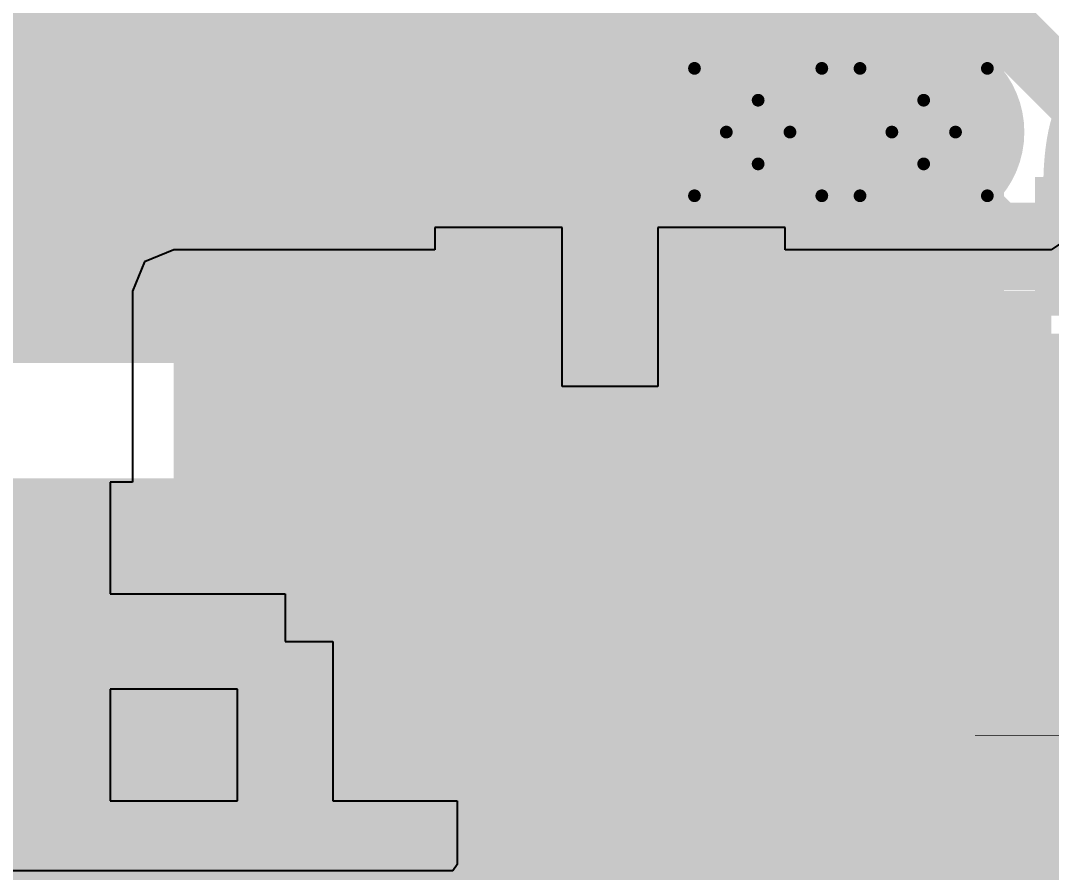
# Model space of a CAD drawing. Header units: inches. Extents: x -0.9 to 13.3, y -2.2 to 2.7.
# Drawn here: x 0.5323 to 0.6942, y -1.6385 to -1.5048 of the extents above; entities that cross this region are included whole.
import ezdxf

# ---------------------------------------------------------------- set-up
doc = ezdxf.new("R2010")
doc.units = ezdxf.units.IN
doc.header["$MEASUREMENT"] = 0
for name, color, linetype in [('Board Outline', 216, 'Continuous'), ('Bottom Layer', 5, 'Continuous'), ('Bottom Overlay', 54, 'Continuous'), ('Bottom Paste', 16, 'Continuous'), ('Bottom Solder', 6, 'Continuous'), ('Dimension', 6, 'Continuous'), ('Drill Drawing', 1, 'Continuous'), ('Top Layer', 1, 'Continuous'), ('Top Overlay', 2, 'Continuous'), ('Top Paste', 8, 'Continuous'), ('Top Solder', 216, 'Continuous'), ('Via Holes', 16, 'Continuous')]:
    doc.layers.add(name, color=color, linetype=linetype)
doc.styles.add('Arial', font='', dxfattribs={"height": 0.2})
doc.styles.get('Arial').set_extended_font_data('Arial')

# ---------------------------------------------------------------- blocks, each defined once
blk = doc.blocks.new('SSOP_5_1_6___B_19')
at = {"layer": 'Bottom Layer'}
for points in [[(-0.06693, 0.04921), (-0.02756, 0.04921), (-0.02756, 0.02559), (-0.06693, 0.02559)], [(0.02756, 0.04921), (0.06693, 0.04921), (0.06693, 0.02559), (0.02756, 0.02559)], [(-0.06693, 0.01181), (-0.02756, 0.01181), (-0.02756, -0.01181), (-0.06693, -0.01181)], [(-0.06693, -0.02559), (-0.02756, -0.02559), (-0.02756, -0.04921), (-0.06693, -0.04921)], [(0.02756, -0.02559), (0.06693, -0.02559), (0.06693, -0.04921), (0.02756, -0.04921)]]:
    blk.add_hatch(color=5, dxfattribs=at).paths.add_polyline_path(points)
at = {"layer": 'Bottom Paste'}
for points in [[(-0.06693, 0.04921), (-0.02756, 0.04921), (-0.02756, 0.02559), (-0.06693, 0.02559)], [(0.02756, 0.04921), (0.06693, 0.04921), (0.06693, 0.02559), (0.02756, 0.02559)], [(-0.06693, 0.01181), (-0.02756, 0.01181), (-0.02756, -0.01181), (-0.06693, -0.01181)], [(-0.06693, -0.02559), (-0.02756, -0.02559), (-0.02756, -0.04921), (-0.06693, -0.04921)], [(0.02756, -0.02559), (0.06693, -0.02559), (0.06693, -0.04921), (0.02756, -0.04921)]]:
    blk.add_hatch(color=16, dxfattribs=at).paths.add_polyline_path(points)
at = {"layer": 'Bottom Solder'}
for points in [[(-0.07093, 0.05321), (-0.02356, 0.05321), (-0.02356, 0.02159), (-0.07093, 0.02159)], [(0.02356, 0.05321), (0.07093, 0.05321), (0.07093, 0.02159), (0.02356, 0.02159)], [(-0.07093, 0.01581), (-0.02356, 0.01581), (-0.02356, -0.01581), (-0.07093, -0.01581)], [(-0.07093, -0.02159), (-0.02356, -0.02159), (-0.02356, -0.05321), (-0.07093, -0.05321)], [(0.02356, -0.02159), (0.07093, -0.02159), (0.07093, -0.05321), (0.02356, -0.05321)]]:
    blk.add_hatch(color=6, dxfattribs=at).paths.add_polyline_path(points)
at = {"layer": 'Bottom Overlay'}
for points in [[(-0.026, 0.059, 0.005, 0.005, 0), (0.023, 0.059, 0.005, 0.005, 0)], [(-0.08, -0.044, 0.00787, 0.00787, 0), (-0.08, -0.034, 0.00787, 0.00787, 0)], [(-0.08, -0.034, 0.00787, 0.00787, 0), (-0.075, -0.039, 0.00787, 0.00787, 0)], [(-0.08, -0.044, 0.00787, 0.00787, 0), (-0.075, -0.039, 0.00787, 0.00787, 0)], [(-0.026, -0.059, 0.005, 0.005, 0), (0.023, -0.059, 0.005, 0.005, 0)]]:
    blk.add_lwpolyline(points, format="xyseb", dxfattribs=at)
for points in [[(-0.02725, 0.059, 0.0025, 0.0025, 1), (-0.02475, 0.059, 0.0025, 0.0025, 1)], [(0.02175, 0.059, 0.0025, 0.0025, 1), (0.02425, 0.059, 0.0025, 0.0025, 1)], [(-0.08197, -0.034, 0.00394, 0.00394, 1), (-0.07803, -0.034, 0.00394, 0.00394, 1)], [(-0.08197, -0.034, 0.00394, 0.00394, 1), (-0.07803, -0.034, 0.00394, 0.00394, 1)], [(-0.07697, -0.039, 0.00394, 0.00394, 1), (-0.07303, -0.039, 0.00394, 0.00394, 1)], [(-0.07697, -0.039, 0.00394, 0.00394, 1), (-0.07303, -0.039, 0.00394, 0.00394, 1)], [(-0.08197, -0.044, 0.00394, 0.00394, 1), (-0.07803, -0.044, 0.00394, 0.00394, 1)], [(-0.08197, -0.044, 0.00394, 0.00394, 1), (-0.07803, -0.044, 0.00394, 0.00394, 1)], [(-0.02725, -0.059, 0.0025, 0.0025, 1), (-0.02475, -0.059, 0.0025, 0.0025, 1)], [(0.02175, -0.059, 0.0025, 0.0025, 1), (0.02425, -0.059, 0.0025, 0.0025, 1)]]:
    blk.add_lwpolyline(points, format="xyseb", close=True, dxfattribs=at)
blk = doc.blocks.new('7_VQFN_HR__2_2__22')
at = {"layer": 'Top Layer'}
for points in [[(0.02264, 0.03445), (0.04035, 0.03445), (0.04035, 0.02461), (0.02264, 0.02461)], [(-0.05413, 0.02854), (-0.00886, 0.02854), (-0.00886, 0.01476), (-0.05413, 0.01476)], [(0.02264, 0.01476), (0.04035, 0.01476), (0.04035, 0.00492), (0.02264, 0.00492)], [(-0.05413, 0.00394), (0.00295, 0.00394), (0.00295, -0.00394), (-0.05413, -0.00394)], [(0.02264, -0.00492), (0.04035, -0.00492), (0.04035, -0.01476), (0.02264, -0.01476)], [(-0.05413, -0.01476), (-0.00886, -0.01476), (-0.00886, -0.02854), (-0.05413, -0.02854)], [(0.02264, -0.02461), (0.04035, -0.02461), (0.04035, -0.03445), (0.02264, -0.03445)]]:
    blk.add_hatch(color=1, dxfattribs=at).paths.add_polyline_path(points)
at = {"layer": 'Top Paste'}
for points in [[(0.02264, 0.03445), (0.04035, 0.03445), (0.04035, 0.02461), (0.02264, 0.02461)], [(-0.05413, 0.02854), (-0.00886, 0.02854), (-0.00886, 0.01476), (-0.05413, 0.01476)], [(0.02264, 0.01476), (0.04035, 0.01476), (0.04035, 0.00492), (0.02264, 0.00492)], [(-0.05413, 0.00394), (0.00295, 0.00394), (0.00295, -0.00394), (-0.05413, -0.00394)], [(0.02264, -0.00492), (0.04035, -0.00492), (0.04035, -0.01476), (0.02264, -0.01476)], [(-0.05413, -0.01476), (-0.00886, -0.01476), (-0.00886, -0.02854), (-0.05413, -0.02854)], [(0.02264, -0.02461), (0.04035, -0.02461), (0.04035, -0.03445), (0.02264, -0.03445)]]:
    blk.add_hatch(color=8, dxfattribs=at).paths.add_polyline_path(points)
at = {"layer": 'Top Solder'}
for points in [[(0.01864, 0.03845), (0.04435, 0.03845), (0.04435, 0.02061), (0.01864, 0.02061)], [(-0.05813, 0.03254), (-0.00486, 0.03254), (-0.00486, 0.01076), (-0.05813, 0.01076)], [(0.01864, 0.01876), (0.04435, 0.01876), (0.04435, 0.00092), (0.01864, 0.00092)], [(-0.05813, 0.00794), (0.00695, 0.00794), (0.00695, -0.00794), (-0.05813, -0.00794)], [(0.01864, -0.00092), (0.04435, -0.00092), (0.04435, -0.01876), (0.01864, -0.01876)], [(-0.05813, -0.01076), (-0.00486, -0.01076), (-0.00486, -0.03254), (-0.05813, -0.03254)], [(0.01864, -0.02061), (0.04435, -0.02061), (0.04435, -0.03845), (0.01864, -0.03845)]]:
    blk.add_hatch(color=216, dxfattribs=at).paths.add_polyline_path(points)
at = {"layer": 'Top Overlay'}
for points in [[(-0.046, 0.042, 0.005, 0.005, 0), (0.03, 0.042, 0.005, 0.005, 0)], [(-0.065, 0.028, 0.005, 0.005, 0), (-0.06, 0.023, 0.005, 0.005, 0)], [(-0.065, 0.018, 0.005, 0.005, 0), (-0.065, 0.028, 0.005, 0.005, 0)], [(-0.065, 0.018, 0.005, 0.005, 0), (-0.06, 0.023, 0.005, 0.005, 0)], [(-0.046, -0.042, 0.005, 0.005, 0), (0.03, -0.042, 0.005, 0.005, 0)]]:
    blk.add_lwpolyline(points, format="xyseb", dxfattribs=at)
for points in [[(-0.04725, 0.042, 0.0025, 0.0025, 1), (-0.04475, 0.042, 0.0025, 0.0025, 1)], [(0.02875, 0.042, 0.0025, 0.0025, 1), (0.03125, 0.042, 0.0025, 0.0025, 1)], [(-0.06625, 0.028, 0.0025, 0.0025, 1), (-0.06375, 0.028, 0.0025, 0.0025, 1)], [(-0.06625, 0.028, 0.0025, 0.0025, 1), (-0.06375, 0.028, 0.0025, 0.0025, 1)], [(-0.06125, 0.023, 0.0025, 0.0025, 1), (-0.05875, 0.023, 0.0025, 0.0025, 1)], [(-0.06125, 0.023, 0.0025, 0.0025, 1), (-0.05875, 0.023, 0.0025, 0.0025, 1)], [(-0.06625, 0.018, 0.0025, 0.0025, 1), (-0.06375, 0.018, 0.0025, 0.0025, 1)], [(-0.06625, 0.018, 0.0025, 0.0025, 1), (-0.06375, 0.018, 0.0025, 0.0025, 1)], [(-0.04725, -0.042, 0.0025, 0.0025, 1), (-0.04475, -0.042, 0.0025, 0.0025, 1)], [(0.02875, -0.042, 0.0025, 0.0025, 1), (0.03125, -0.042, 0.0025, 0.0025, 1)]]:
    blk.add_lwpolyline(points, format="xyseb", close=True, dxfattribs=at)
blk = doc.blocks.new('C___0603_25')
at = {"layer": 'Top Layer'}
for points in [[(-0.015, 0.0175), (-0.015, -0.0175), (-0.045, -0.0175), (-0.045, 0.0175)], [(0.045, 0.0175), (0.045, -0.0175), (0.015, -0.0175), (0.015, 0.0175)]]:
    blk.add_hatch(color=1, dxfattribs=at).paths.add_polyline_path(points)
at = {"layer": 'Top Paste'}
for points in [[(-0.015, 0.0175), (-0.015, -0.0175), (-0.045, -0.0175), (-0.045, 0.0175)], [(0.045, 0.0175), (0.045, -0.0175), (0.015, -0.0175), (0.015, 0.0175)]]:
    blk.add_hatch(color=8, dxfattribs=at).paths.add_polyline_path(points)
at = {"layer": 'Top Solder'}
for points in [[(-0.01264, 0.01986), (-0.01264, -0.01986), (-0.04736, -0.01986), (-0.04736, 0.01986)], [(0.04736, 0.01986), (0.04736, -0.01986), (0.01264, -0.01986), (0.01264, 0.01986)]]:
    blk.add_hatch(color=216, dxfattribs=at).paths.add_polyline_path(points)
at = {"layer": 'Top Overlay'}
for points in [[(-0.049, -0.021, 0.005, 0.005, 0), (-0.049, 0.021, 0.005, 0.005, 0)], [(-0.018, 0.021, 0.005, 0.005, 0), (-0.049, 0.021, 0.005, 0.005, 0)], [(0.049, 0.021, 0.005, 0.005, 0), (0.018, 0.021, 0.005, 0.005, 0)], [(0.049, -0.021, 0.005, 0.005, 0), (0.049, 0.021, 0.005, 0.005, 0)], [(-0.018, -0.021, 0.005, 0.005, 0), (-0.049, -0.021, 0.005, 0.005, 0)], [(0.049, -0.021, 0.005, 0.005, 0), (0.018, -0.021, 0.005, 0.005, 0)]]:
    blk.add_lwpolyline(points, format="xyseb", dxfattribs=at)
for points in [[(-0.05025, 0.021, 0.0025, 0.0025, 1), (-0.04775, 0.021, 0.0025, 0.0025, 1)], [(-0.05025, 0.021, 0.0025, 0.0025, 1), (-0.04775, 0.021, 0.0025, 0.0025, 1)], [(-0.01925, 0.021, 0.0025, 0.0025, 1), (-0.01675, 0.021, 0.0025, 0.0025, 1)], [(0.01675, 0.021, 0.0025, 0.0025, 1), (0.01925, 0.021, 0.0025, 0.0025, 1)], [(0.04775, 0.021, 0.0025, 0.0025, 1), (0.05025, 0.021, 0.0025, 0.0025, 1)], [(0.04775, 0.021, 0.0025, 0.0025, 1), (0.05025, 0.021, 0.0025, 0.0025, 1)], [(-0.05025, -0.021, 0.0025, 0.0025, 1), (-0.04775, -0.021, 0.0025, 0.0025, 1)], [(-0.05025, -0.021, 0.0025, 0.0025, 1), (-0.04775, -0.021, 0.0025, 0.0025, 1)], [(-0.01925, -0.021, 0.0025, 0.0025, 1), (-0.01675, -0.021, 0.0025, 0.0025, 1)], [(0.01675, -0.021, 0.0025, 0.0025, 1), (0.01925, -0.021, 0.0025, 0.0025, 1)], [(0.04775, -0.021, 0.0025, 0.0025, 1), (0.05025, -0.021, 0.0025, 0.0025, 1)], [(0.04775, -0.021, 0.0025, 0.0025, 1), (0.05025, -0.021, 0.0025, 0.0025, 1)]]:
    blk.add_lwpolyline(points, format="xyseb", close=True, dxfattribs=at)
blk = doc.blocks.new('C___0603_26')
at = {"layer": 'Top Layer'}
for points in [[(-0.015, 0.0175), (-0.015, -0.0175), (-0.045, -0.0175), (-0.045, 0.0175)], [(0.045, 0.0175), (0.045, -0.0175), (0.015, -0.0175), (0.015, 0.0175)]]:
    blk.add_hatch(color=1, dxfattribs=at).paths.add_polyline_path(points)
at = {"layer": 'Top Paste'}
for points in [[(-0.015, 0.0175), (-0.015, -0.0175), (-0.045, -0.0175), (-0.045, 0.0175)], [(0.045, 0.0175), (0.045, -0.0175), (0.015, -0.0175), (0.015, 0.0175)]]:
    blk.add_hatch(color=8, dxfattribs=at).paths.add_polyline_path(points)
at = {"layer": 'Top Solder'}
for points in [[(-0.01264, 0.01986), (-0.01264, -0.01986), (-0.04736, -0.01986), (-0.04736, 0.01986)], [(0.04736, 0.01986), (0.04736, -0.01986), (0.01264, -0.01986), (0.01264, 0.01986)]]:
    blk.add_hatch(color=216, dxfattribs=at).paths.add_polyline_path(points)
at = {"layer": 'Top Overlay'}
for points in [[(-0.049, -0.021, 0.005, 0.005, 0), (-0.049, 0.021, 0.005, 0.005, 0)], [(-0.018, 0.021, 0.005, 0.005, 0), (-0.049, 0.021, 0.005, 0.005, 0)], [(0.049, 0.021, 0.005, 0.005, 0), (0.018, 0.021, 0.005, 0.005, 0)], [(0.049, -0.021, 0.005, 0.005, 0), (0.049, 0.021, 0.005, 0.005, 0)], [(-0.018, -0.021, 0.005, 0.005, 0), (-0.049, -0.021, 0.005, 0.005, 0)], [(0.049, -0.021, 0.005, 0.005, 0), (0.018, -0.021, 0.005, 0.005, 0)]]:
    blk.add_lwpolyline(points, format="xyseb", dxfattribs=at)
for points in [[(-0.05025, 0.021, 0.0025, 0.0025, 1), (-0.04775, 0.021, 0.0025, 0.0025, 1)], [(-0.05025, 0.021, 0.0025, 0.0025, 1), (-0.04775, 0.021, 0.0025, 0.0025, 1)], [(-0.01925, 0.021, 0.0025, 0.0025, 1), (-0.01675, 0.021, 0.0025, 0.0025, 1)], [(0.01675, 0.021, 0.0025, 0.0025, 1), (0.01925, 0.021, 0.0025, 0.0025, 1)], [(0.04775, 0.021, 0.0025, 0.0025, 1), (0.05025, 0.021, 0.0025, 0.0025, 1)], [(0.04775, 0.021, 0.0025, 0.0025, 1), (0.05025, 0.021, 0.0025, 0.0025, 1)], [(-0.05025, -0.021, 0.0025, 0.0025, 1), (-0.04775, -0.021, 0.0025, 0.0025, 1)], [(-0.05025, -0.021, 0.0025, 0.0025, 1), (-0.04775, -0.021, 0.0025, 0.0025, 1)], [(-0.01925, -0.021, 0.0025, 0.0025, 1), (-0.01675, -0.021, 0.0025, 0.0025, 1)], [(0.01675, -0.021, 0.0025, 0.0025, 1), (0.01925, -0.021, 0.0025, 0.0025, 1)], [(0.04775, -0.021, 0.0025, 0.0025, 1), (0.05025, -0.021, 0.0025, 0.0025, 1)], [(0.04775, -0.021, 0.0025, 0.0025, 1), (0.05025, -0.021, 0.0025, 0.0025, 1)]]:
    blk.add_lwpolyline(points, format="xyseb", close=True, dxfattribs=at)
blk = doc.blocks.new('CAP_0603_B_70')
at = {"layer": 'Bottom Layer'}
for points in [[(-0.045, -0.0175), (-0.045, 0.0175), (-0.015, 0.0175), (-0.015, -0.0175)], [(0.015, -0.0175), (0.015, 0.0175), (0.045, 0.0175), (0.045, -0.0175)]]:
    blk.add_hatch(color=5, dxfattribs=at).paths.add_polyline_path(points)
at = {"layer": 'Bottom Paste'}
for points in [[(-0.045, -0.0175), (-0.045, 0.0175), (-0.015, 0.0175), (-0.015, -0.0175)], [(0.015, -0.0175), (0.015, 0.0175), (0.045, 0.0175), (0.045, -0.0175)]]:
    blk.add_hatch(color=16, dxfattribs=at).paths.add_polyline_path(points)
at = {"layer": 'Bottom Solder'}
for points in [[(-0.04736, -0.01986), (-0.04736, 0.01986), (-0.01264, 0.01986), (-0.01264, -0.01986)], [(0.01264, -0.01986), (0.01264, 0.01986), (0.04736, 0.01986), (0.04736, -0.01986)]]:
    blk.add_hatch(color=6, dxfattribs=at).paths.add_polyline_path(points)
at = {"layer": 'Bottom Overlay'}
for points in [[(-0.018, 0.021, 0.005, 0.005, 0), (-0.049, 0.021, 0.005, 0.005, 0)], [(-0.049, -0.021, 0.005, 0.005, 0), (-0.049, 0.021, 0.005, 0.005, 0)], [(0.049, 0.021, 0.005, 0.005, 0), (0.018, 0.021, 0.005, 0.005, 0)], [(0.049, -0.021, 0.005, 0.005, 0), (0.049, 0.021, 0.005, 0.005, 0)], [(-0.018, -0.021, 0.005, 0.005, 0), (-0.049, -0.021, 0.005, 0.005, 0)], [(0.049, -0.021, 0.005, 0.005, 0), (0.018, -0.021, 0.005, 0.005, 0)]]:
    blk.add_lwpolyline(points, format="xyseb", dxfattribs=at)
for points in [[(-0.05025, 0.021, 0.0025, 0.0025, 1), (-0.04775, 0.021, 0.0025, 0.0025, 1)], [(-0.05025, 0.021, 0.0025, 0.0025, 1), (-0.04775, 0.021, 0.0025, 0.0025, 1)], [(-0.01925, 0.021, 0.0025, 0.0025, 1), (-0.01675, 0.021, 0.0025, 0.0025, 1)], [(0.01675, 0.021, 0.0025, 0.0025, 1), (0.01925, 0.021, 0.0025, 0.0025, 1)], [(0.04775, 0.021, 0.0025, 0.0025, 1), (0.05025, 0.021, 0.0025, 0.0025, 1)], [(0.04775, 0.021, 0.0025, 0.0025, 1), (0.05025, 0.021, 0.0025, 0.0025, 1)], [(-0.05025, -0.021, 0.0025, 0.0025, 1), (-0.04775, -0.021, 0.0025, 0.0025, 1)], [(-0.05025, -0.021, 0.0025, 0.0025, 1), (-0.04775, -0.021, 0.0025, 0.0025, 1)], [(-0.01925, -0.021, 0.0025, 0.0025, 1), (-0.01675, -0.021, 0.0025, 0.0025, 1)], [(0.01675, -0.021, 0.0025, 0.0025, 1), (0.01925, -0.021, 0.0025, 0.0025, 1)], [(0.04775, -0.021, 0.0025, 0.0025, 1), (0.05025, -0.021, 0.0025, 0.0025, 1)], [(0.04775, -0.021, 0.0025, 0.0025, 1), (0.05025, -0.021, 0.0025, 0.0025, 1)]]:
    blk.add_lwpolyline(points, format="xyseb", close=True, dxfattribs=at)
blk = doc.blocks.new('R___0402_78')
at = {"layer": 'Top Layer'}
for points in [[(-0.0275, -0.0125), (-0.0275, 0.0125), (-0.0095, 0.0125), (-0.0095, -0.0125)], [(0.0095, -0.0125), (0.0095, 0.0125), (0.0275, 0.0125), (0.0275, -0.0125)]]:
    blk.add_hatch(color=1, dxfattribs=at).paths.add_polyline_path(points)
at = {"layer": 'Top Paste'}
for points in [[(-0.0275, -0.0125), (-0.0275, 0.0125), (-0.0095, 0.0125), (-0.0095, -0.0125)], [(0.0095, -0.0125), (0.0095, 0.0125), (0.0275, 0.0125), (0.0275, -0.0125)]]:
    blk.add_hatch(color=8, dxfattribs=at).paths.add_polyline_path(points)
at = {"layer": 'Top Solder'}
for points in [[(-0.02967, -0.01467), (-0.02967, 0.01467), (-0.00733, 0.01467), (-0.00733, -0.01467)], [(0.00733, -0.01467), (0.00733, 0.01467), (0.02967, 0.01467), (0.02967, -0.01467)]]:
    blk.add_hatch(color=216, dxfattribs=at).paths.add_polyline_path(points)
at = {"layer": 'Top Overlay'}
for points in [[(0.031, 0.016, 0.005, 0.005, 0), (-0.031, 0.016, 0.005, 0.005, 0)], [(-0.031, 0.016, 0.005, 0.005, 0), (-0.031, -0.016, 0.005, 0.005, 0)], [(0.031, 0.016, 0.005, 0.005, 0), (0.031, -0.016, 0.005, 0.005, 0)], [(0.031, -0.016, 0.005, 0.005, 0), (-0.031, -0.016, 0.005, 0.005, 0)], [(0.032, -0.017, 0.000127, 0.000127, 0), (-0.032, -0.017, 0.000127, 0.000127, 0)]]:
    blk.add_lwpolyline(points, format="xyseb", dxfattribs=at)
for points in [[(-0.03225, 0.016, 0.0025, 0.0025, 1), (-0.02975, 0.016, 0.0025, 0.0025, 1)], [(-0.03225, 0.016, 0.0025, 0.0025, 1), (-0.02975, 0.016, 0.0025, 0.0025, 1)], [(0.02975, 0.016, 0.0025, 0.0025, 1), (0.03225, 0.016, 0.0025, 0.0025, 1)], [(0.02975, 0.016, 0.0025, 0.0025, 1), (0.03225, 0.016, 0.0025, 0.0025, 1)], [(-0.03225, -0.016, 0.0025, 0.0025, 1), (-0.02975, -0.016, 0.0025, 0.0025, 1)], [(-0.03225, -0.016, 0.0025, 0.0025, 1), (-0.02975, -0.016, 0.0025, 0.0025, 1)], [(0.02975, -0.016, 0.0025, 0.0025, 1), (0.03225, -0.016, 0.0025, 0.0025, 1)], [(0.02975, -0.016, 0.0025, 0.0025, 1), (0.03225, -0.016, 0.0025, 0.0025, 1)], [(-0.03203, -0.017, 0.0000635, 0.0000635, 1), (-0.03197, -0.017, 0.0000635, 0.0000635, 1)], [(0.03197, -0.017, 0.0000635, 0.0000635, 1), (0.03203, -0.017, 0.0000635, 0.0000635, 1)]]:
    blk.add_lwpolyline(points, format="xyseb", close=True, dxfattribs=at)
blk = doc.blocks.new('C___0603_B_80')
at = {"layer": 'Bottom Layer'}
for points in [[(-0.045, -0.0175), (-0.045, 0.0175), (-0.015, 0.0175), (-0.015, -0.0175)], [(0.015, -0.0175), (0.015, 0.0175), (0.045, 0.0175), (0.045, -0.0175)]]:
    blk.add_hatch(color=5, dxfattribs=at).paths.add_polyline_path(points)
at = {"layer": 'Bottom Paste'}
for points in [[(-0.045, -0.0175), (-0.045, 0.0175), (-0.015, 0.0175), (-0.015, -0.0175)], [(0.015, -0.0175), (0.015, 0.0175), (0.045, 0.0175), (0.045, -0.0175)]]:
    blk.add_hatch(color=16, dxfattribs=at).paths.add_polyline_path(points)
at = {"layer": 'Bottom Solder'}
for points in [[(-0.04736, -0.01986), (-0.04736, 0.01986), (-0.01264, 0.01986), (-0.01264, -0.01986)], [(0.01264, -0.01986), (0.01264, 0.01986), (0.04736, 0.01986), (0.04736, -0.01986)]]:
    blk.add_hatch(color=6, dxfattribs=at).paths.add_polyline_path(points)
at = {"layer": 'Bottom Overlay'}
for points in [[(-0.018, 0.021, 0.005, 0.005, 0), (-0.049, 0.021, 0.005, 0.005, 0)], [(-0.049, -0.021, 0.005, 0.005, 0), (-0.049, 0.021, 0.005, 0.005, 0)], [(0.049, 0.021, 0.005, 0.005, 0), (0.018, 0.021, 0.005, 0.005, 0)], [(0.049, -0.021, 0.005, 0.005, 0), (0.049, 0.021, 0.005, 0.005, 0)], [(-0.018, -0.021, 0.005, 0.005, 0), (-0.049, -0.021, 0.005, 0.005, 0)], [(0.049, -0.021, 0.005, 0.005, 0), (0.018, -0.021, 0.005, 0.005, 0)]]:
    blk.add_lwpolyline(points, format="xyseb", dxfattribs=at)
for points in [[(-0.05025, 0.021, 0.0025, 0.0025, 1), (-0.04775, 0.021, 0.0025, 0.0025, 1)], [(-0.05025, 0.021, 0.0025, 0.0025, 1), (-0.04775, 0.021, 0.0025, 0.0025, 1)], [(-0.01925, 0.021, 0.0025, 0.0025, 1), (-0.01675, 0.021, 0.0025, 0.0025, 1)], [(0.01675, 0.021, 0.0025, 0.0025, 1), (0.01925, 0.021, 0.0025, 0.0025, 1)], [(0.04775, 0.021, 0.0025, 0.0025, 1), (0.05025, 0.021, 0.0025, 0.0025, 1)], [(0.04775, 0.021, 0.0025, 0.0025, 1), (0.05025, 0.021, 0.0025, 0.0025, 1)], [(-0.05025, -0.021, 0.0025, 0.0025, 1), (-0.04775, -0.021, 0.0025, 0.0025, 1)], [(-0.05025, -0.021, 0.0025, 0.0025, 1), (-0.04775, -0.021, 0.0025, 0.0025, 1)], [(-0.01925, -0.021, 0.0025, 0.0025, 1), (-0.01675, -0.021, 0.0025, 0.0025, 1)], [(0.01675, -0.021, 0.0025, 0.0025, 1), (0.01925, -0.021, 0.0025, 0.0025, 1)], [(0.04775, -0.021, 0.0025, 0.0025, 1), (0.05025, -0.021, 0.0025, 0.0025, 1)], [(0.04775, -0.021, 0.0025, 0.0025, 1), (0.05025, -0.021, 0.0025, 0.0025, 1)]]:
    blk.add_lwpolyline(points, format="xyseb", close=True, dxfattribs=at)
blk = doc.blocks.new('C___0402_114')
at = {"layer": 'Top Layer'}
for points in [[(-0.0275, -0.0125), (-0.0275, 0.0125), (-0.0095, 0.0125), (-0.0095, -0.0125)], [(0.0095, -0.0125), (0.0095, 0.0125), (0.0275, 0.0125), (0.0275, -0.0125)]]:
    blk.add_hatch(color=1, dxfattribs=at).paths.add_polyline_path(points)
at = {"layer": 'Top Paste'}
for points in [[(-0.0275, -0.0125), (-0.0275, 0.0125), (-0.0095, 0.0125), (-0.0095, -0.0125)], [(0.0095, -0.0125), (0.0095, 0.0125), (0.0275, 0.0125), (0.0275, -0.0125)]]:
    blk.add_hatch(color=8, dxfattribs=at).paths.add_polyline_path(points)
at = {"layer": 'Top Solder'}
for points in [[(-0.02986, -0.01486), (-0.02986, 0.01486), (-0.00714, 0.01486), (-0.00714, -0.01486)], [(0.00714, -0.01486), (0.00714, 0.01486), (0.02986, 0.01486), (0.02986, -0.01486)]]:
    blk.add_hatch(color=216, dxfattribs=at).paths.add_polyline_path(points)
at = {"layer": 'Top Overlay'}
for points in [[(-0.031, -0.016, 0.005, 0.005, 0), (-0.031, 0.016, 0.005, 0.005, 0)], [(-0.011, 0.016, 0.005, 0.005, 0), (-0.031, 0.016, 0.005, 0.005, 0)], [(0.031, 0.016, 0.005, 0.005, 0), (0.011, 0.016, 0.005, 0.005, 0)], [(0.031, -0.016, 0.005, 0.005, 0), (0.031, 0.016, 0.005, 0.005, 0)], [(-0.011, -0.016, 0.005, 0.005, 0), (-0.031, -0.016, 0.005, 0.005, 0)], [(0.031, -0.016, 0.005, 0.005, 0), (0.011, -0.016, 0.005, 0.005, 0)]]:
    blk.add_lwpolyline(points, format="xyseb", dxfattribs=at)
for points in [[(-0.03225, 0.016, 0.0025, 0.0025, 1), (-0.02975, 0.016, 0.0025, 0.0025, 1)], [(-0.03225, 0.016, 0.0025, 0.0025, 1), (-0.02975, 0.016, 0.0025, 0.0025, 1)], [(-0.01225, 0.016, 0.0025, 0.0025, 1), (-0.00975, 0.016, 0.0025, 0.0025, 1)], [(0.00975, 0.016, 0.0025, 0.0025, 1), (0.01225, 0.016, 0.0025, 0.0025, 1)], [(0.02975, 0.016, 0.0025, 0.0025, 1), (0.03225, 0.016, 0.0025, 0.0025, 1)], [(0.02975, 0.016, 0.0025, 0.0025, 1), (0.03225, 0.016, 0.0025, 0.0025, 1)], [(-0.03225, -0.016, 0.0025, 0.0025, 1), (-0.02975, -0.016, 0.0025, 0.0025, 1)], [(-0.03225, -0.016, 0.0025, 0.0025, 1), (-0.02975, -0.016, 0.0025, 0.0025, 1)], [(-0.01225, -0.016, 0.0025, 0.0025, 1), (-0.00975, -0.016, 0.0025, 0.0025, 1)], [(0.00975, -0.016, 0.0025, 0.0025, 1), (0.01225, -0.016, 0.0025, 0.0025, 1)], [(0.02975, -0.016, 0.0025, 0.0025, 1), (0.03225, -0.016, 0.0025, 0.0025, 1)], [(0.02975, -0.016, 0.0025, 0.0025, 1), (0.03225, -0.016, 0.0025, 0.0025, 1)]]:
    blk.add_lwpolyline(points, format="xyseb", close=True, dxfattribs=at)

msp = doc.modelspace()

# ---------------------------------------------------------------- hatches: boundary and pattern name
at = {"layer": 'Bottom Layer'}
h = msp.add_hatch(color=5, dxfattribs=at)
edge = h.paths.add_edge_path()
edge.add_arc((0.64816, -1.52229), 0.01181, 0, 360)
h = msp.add_hatch(color=5, dxfattribs=at)
edge = h.paths.add_edge_path()
edge.add_arc((0.67416, -1.52229), 0.01181, 0, 360)
for points in [[(0.55638, -1.59568), (0.6942, -1.59568), (0.6942, -1.54726), (0.55638, -1.54726)], [(0.60738, -1.63726), (0.739, -1.63726), (0.739, -1.60726), (0.60738, -1.60726)]]:
    msp.add_hatch(color=5, dxfattribs=at).paths.add_polyline_path(points)
at = {"layer": 'Bottom Solder'}
h = msp.add_hatch(color=6, dxfattribs=at)
edge = h.paths.add_edge_path()
edge.add_arc((0.64816, -1.52229), 0.01581, 0, 360)
h = msp.add_hatch(color=6, dxfattribs=at)
edge = h.paths.add_edge_path()
edge.add_arc((0.67416, -1.52229), 0.01581, 0, 360)
at = {"layer": 'Top Layer'}
for points in [[(0.42328, -1.55855), (0.68678, -1.55855), (0.68678, -1.44115), (0.42328, -1.44115)], [(0.52378, -1.54713), (0.74092, -1.54713), (0.74092, -1.53335), (0.52378, -1.53335)], [(0.50178, -1.59605), (0.74092, -1.59605), (0.74092, -1.57665), (0.50178, -1.57665)], [(0.50178, -1.64679), (0.70478, -1.64679), (0.70478, -1.57665), (0.50178, -1.57665)]]:
    msp.add_hatch(color=1, dxfattribs=at).paths.add_polyline_path(points)
h = msp.add_hatch(color=1, dxfattribs=at)
edge = h.paths.add_edge_path()
edge.add_arc((0.64816, -1.52229), 0.01181, 0, 360)
h = msp.add_hatch(color=1, dxfattribs=at)
edge = h.paths.add_edge_path()
edge.add_arc((0.67416, -1.52229), 0.01181, 0, 360)
at = {"layer": 'Top Solder'}
h = msp.add_hatch(color=216, dxfattribs=at)
edge = h.paths.add_edge_path()
edge.add_arc((0.64816, -1.52229), 0.01581, 0, 360)
h = msp.add_hatch(color=216, dxfattribs=at)
edge = h.paths.add_edge_path()
edge.add_arc((0.67416, -1.52229), 0.01581, 0, 360)
at = {"layer": 'Via Holes'}
h = msp.add_hatch(color=7, dxfattribs=at)
edge = h.paths.add_edge_path()
edge.add_arc((0.64816, -1.52229), 0.00591, 0, 360)
h = msp.add_hatch(color=7, dxfattribs=at)
edge = h.paths.add_edge_path()
edge.add_arc((0.67416, -1.52229), 0.00591, 0, 360)

# ---------------------------------------------------------------- linework, layer by layer
at = {"layer": 'Board Outline'}
msp.add_lwpolyline([(1.99867, 0.21567, 0.01, 0.01, -1.122171), (-0.01159, -1.51329, 0.01, 0.01, 0)], format="xyseb", dxfattribs=at)
at = {"layer": 'Bottom Layer'}
for p, q in [((0.61738, -1.53726), (0.59738, -1.53726)), ((0.59738, -1.53726), (0.59738, -1.54077)), ((0.61738, -1.56226), (0.61738, -1.53726)), ((0.65238, -1.53726), (0.63238, -1.53726)), ((0.63238, -1.53726), (0.63238, -1.56226)), ((0.65238, -1.54077), (0.65238, -1.53726)), ((0.69723, -1.53875), (0.6942, -1.54077)), ((0.55638, -1.54077), (0.55178, -1.54267)), ((0.59738, -1.54077), (0.55638, -1.54077)), ((0.6942, -1.54077), (0.65238, -1.54077)), ((0.55178, -1.54267), (0.54988, -1.54726)), ((0.54988, -1.54726), (0.54988, -1.57726)), ((0.63238, -1.56226), (0.61738, -1.56226)), ((0.54988, -1.57726), (0.54638, -1.57726)), ((0.54638, -1.57726), (0.54638, -1.59476)), ((0.54638, -1.59476), (0.57388, -1.59476)), ((0.57388, -1.59476), (0.57388, -1.60226)), ((0.57388, -1.60226), (0.58138, -1.60226)), ((0.58138, -1.60226), (0.58138, -1.62726)), ((0.56638, -1.60976), (0.54638, -1.60976)), ((0.54638, -1.60976), (0.54638, -1.62726)), ((0.56638, -1.62726), (0.56638, -1.60976)), ((0.54638, -1.62726), (0.56638, -1.62726)), ((0.58138, -1.62726), (0.60088, -1.62726)), ((0.60088, -1.62726), (0.60088, -1.63726)), ((0.60021, -1.63827), (0.50616, -1.63827)), ((0.60088, -1.63726), (0.60021, -1.63827))]:
    msp.add_line(p, q, dxfattribs=at)
at = {"layer": 'Dimension'}
msp.add_lwpolyline([(0.04081, 0.0156, 0.01, 0.01, -3.064051), (0.02964, -1.5299, 0.01, 0.01, 0)], format="xyseb", dxfattribs=at)
at = {"layer": 'Drill Drawing'}
for points in [[(0.63816, -1.51229, 0.002, 0.002, 0), (0.64816, -1.51729, 0.002, 0.002, 0)], [(0.63816, -1.51229, 0.002, 0.002, 0), (0.64316, -1.52229, 0.002, 0.002, 0)], [(0.64816, -1.51729, 0.002, 0.002, 0), (0.65816, -1.51229, 0.002, 0.002, 0)], [(0.65316, -1.52229, 0.002, 0.002, 0), (0.65816, -1.51229, 0.002, 0.002, 0)], [(0.66416, -1.51229, 0.002, 0.002, 0), (0.67416, -1.51729, 0.002, 0.002, 0)], [(0.66416, -1.51229, 0.002, 0.002, 0), (0.66916, -1.52229, 0.002, 0.002, 0)], [(0.67416, -1.51729, 0.002, 0.002, 0), (0.68416, -1.51229, 0.002, 0.002, 0)], [(0.67916, -1.52229, 0.002, 0.002, 0), (0.68416, -1.51229, 0.002, 0.002, 0)], [(0.63816, -1.53229, 0.002, 0.002, 0), (0.64316, -1.52229, 0.002, 0.002, 0)], [(0.65316, -1.52229, 0.002, 0.002, 0), (0.65816, -1.53229, 0.002, 0.002, 0)], [(0.66416, -1.53229, 0.002, 0.002, 0), (0.66916, -1.52229, 0.002, 0.002, 0)], [(0.67916, -1.52229, 0.002, 0.002, 0), (0.68416, -1.53229, 0.002, 0.002, 0)], [(0.63816, -1.53229, 0.002, 0.002, 0), (0.64816, -1.52729, 0.002, 0.002, 0)], [(0.64816, -1.52729, 0.002, 0.002, 0), (0.65816, -1.53229, 0.002, 0.002, 0)], [(0.66416, -1.53229, 0.002, 0.002, 0), (0.67416, -1.52729, 0.002, 0.002, 0)], [(0.67416, -1.52729, 0.002, 0.002, 0), (0.68416, -1.53229, 0.002, 0.002, 0)]]:
    msp.add_lwpolyline(points, format="xyseb", dxfattribs=at)
for points in [[(0.63766, -1.51229, 0.001, 0.001, 1), (0.63866, -1.51229, 0.001, 0.001, 1)], [(0.63766, -1.51229, 0.001, 0.001, 1), (0.63866, -1.51229, 0.001, 0.001, 1)], [(0.65766, -1.51229, 0.001, 0.001, 1), (0.65866, -1.51229, 0.001, 0.001, 1)], [(0.65766, -1.51229, 0.001, 0.001, 1), (0.65866, -1.51229, 0.001, 0.001, 1)], [(0.66366, -1.51229, 0.001, 0.001, 1), (0.66466, -1.51229, 0.001, 0.001, 1)], [(0.66366, -1.51229, 0.001, 0.001, 1), (0.66466, -1.51229, 0.001, 0.001, 1)], [(0.68366, -1.51229, 0.001, 0.001, 1), (0.68466, -1.51229, 0.001, 0.001, 1)], [(0.68366, -1.51229, 0.001, 0.001, 1), (0.68466, -1.51229, 0.001, 0.001, 1)], [(0.64766, -1.51729, 0.001, 0.001, 1), (0.64866, -1.51729, 0.001, 0.001, 1)], [(0.64766, -1.51729, 0.001, 0.001, 1), (0.64866, -1.51729, 0.001, 0.001, 1)], [(0.67366, -1.51729, 0.001, 0.001, 1), (0.67466, -1.51729, 0.001, 0.001, 1)], [(0.67366, -1.51729, 0.001, 0.001, 1), (0.67466, -1.51729, 0.001, 0.001, 1)], [(0.64266, -1.52229, 0.001, 0.001, 1), (0.64366, -1.52229, 0.001, 0.001, 1)], [(0.64266, -1.52229, 0.001, 0.001, 1), (0.64366, -1.52229, 0.001, 0.001, 1)], [(0.65266, -1.52229, 0.001, 0.001, 1), (0.65366, -1.52229, 0.001, 0.001, 1)], [(0.65266, -1.52229, 0.001, 0.001, 1), (0.65366, -1.52229, 0.001, 0.001, 1)], [(0.66866, -1.52229, 0.001, 0.001, 1), (0.66966, -1.52229, 0.001, 0.001, 1)], [(0.66866, -1.52229, 0.001, 0.001, 1), (0.66966, -1.52229, 0.001, 0.001, 1)], [(0.67866, -1.52229, 0.001, 0.001, 1), (0.67966, -1.52229, 0.001, 0.001, 1)], [(0.67866, -1.52229, 0.001, 0.001, 1), (0.67966, -1.52229, 0.001, 0.001, 1)], [(0.64766, -1.52729, 0.001, 0.001, 1), (0.64866, -1.52729, 0.001, 0.001, 1)], [(0.64766, -1.52729, 0.001, 0.001, 1), (0.64866, -1.52729, 0.001, 0.001, 1)], [(0.67366, -1.52729, 0.001, 0.001, 1), (0.67466, -1.52729, 0.001, 0.001, 1)], [(0.67366, -1.52729, 0.001, 0.001, 1), (0.67466, -1.52729, 0.001, 0.001, 1)], [(0.63766, -1.53229, 0.001, 0.001, 1), (0.63866, -1.53229, 0.001, 0.001, 1)], [(0.63766, -1.53229, 0.001, 0.001, 1), (0.63866, -1.53229, 0.001, 0.001, 1)], [(0.65766, -1.53229, 0.001, 0.001, 1), (0.65866, -1.53229, 0.001, 0.001, 1)], [(0.65766, -1.53229, 0.001, 0.001, 1), (0.65866, -1.53229, 0.001, 0.001, 1)], [(0.66366, -1.53229, 0.001, 0.001, 1), (0.66466, -1.53229, 0.001, 0.001, 1)], [(0.66366, -1.53229, 0.001, 0.001, 1), (0.66466, -1.53229, 0.001, 0.001, 1)], [(0.68366, -1.53229, 0.001, 0.001, 1), (0.68466, -1.53229, 0.001, 0.001, 1)], [(0.68366, -1.53229, 0.001, 0.001, 1), (0.68466, -1.53229, 0.001, 0.001, 1)]]:
    msp.add_lwpolyline(points, format="xyseb", close=True, dxfattribs=at)
at = {"layer": 'Top Layer'}
for points in [[(0.42346, -1.59605, 0.04, 0.04, 0), (0.51928, -1.59605, 0.04, 0.04, 0)], [(0.5895, -1.61284, 0.04, 0.04, 0), (0.5895, -1.6106, 0.04, 0.04, 0)], [(0.5895, -1.61284, 0.04, 0.04, 0), (0.60345, -1.62679, 0.04, 0.04, 0)], [(0.60345, -1.69782, 0.04, 0.04, 0), (0.60345, -1.62679, 0.04, 0.04, 0)]]:
    msp.add_lwpolyline(points, format="xyseb", dxfattribs=at)
for points in [[(0.50928, -1.59605, 0.02, 0.02, 1), (0.52928, -1.59605, 0.02, 0.02, 1)], [(0.5795, -1.6106, 0.02, 0.02, 1), (0.5995, -1.6106, 0.02, 0.02, 1)], [(0.5795, -1.61284, 0.02, 0.02, 1), (0.5995, -1.61284, 0.02, 0.02, 1)], [(0.5795, -1.61284, 0.02, 0.02, 1), (0.5995, -1.61284, 0.02, 0.02, 1)], [(0.59345, -1.62679, 0.02, 0.02, 1), (0.61345, -1.62679, 0.02, 0.02, 1)], [(0.59345, -1.62679, 0.02, 0.02, 1), (0.61345, -1.62679, 0.02, 0.02, 1)]]:
    msp.add_lwpolyline(points, format="xyseb", close=True, dxfattribs=at)
at = {"layer": 'Top Overlay'}
for points in [[(0.68527, -1.50415, 0.01, 0.01, 0), (0.70101, -1.51989, 0.01, 0.01, 0)], [(0.65287, -1.61722, 0.01, 0.01, 0), (0.66005, -1.60286, 0.01, 0.01, 0)], [(0.60218, -1.65094, 0.01, 0.01, 0), (0.60218, -1.62038, 0.01, 0.01, 0)]]:
    msp.add_lwpolyline(points, format="xyseb", dxfattribs=at)
for points in [[(0.68277, -1.50415, 0.005, 0.005, 1), (0.68777, -1.50415, 0.005, 0.005, 1)], [(0.65755, -1.60286, 0.005, 0.005, 1), (0.66255, -1.60286, 0.005, 0.005, 1)], [(0.65037, -1.61722, 0.005, 0.005, 1), (0.65537, -1.61722, 0.005, 0.005, 1)], [(0.59968, -1.62038, 0.005, 0.005, 1), (0.60468, -1.62038, 0.005, 0.005, 1)]]:
    msp.add_lwpolyline(points, format="xyseb", close=True, dxfattribs=at)

# ---------------------------------------------------------------- block references
for name, p, rotation in [('C___0603_25', (0.55828, -1.56605), 270), ('C___0603_26', (0.61228, -1.56605), 270), ('C___0402_114', (0.66128, -1.56805), 270), ('C___0603_B_80', (0.62488, -1.59226), 270), ('CAP_0603_B_70', (0.57388, -1.63226), 270), ('R___0402_78', (0.71428, -1.63405), 180)]:
    msp.add_blockref(name, p, dxfattribs=dict(rotation=rotation))
for name, p in [('7_VQFN_HR__2_2__22', (0.74978, -1.56189)), ('SSOP_5_1_6___B_19', (0.72176, -1.62127))]:
    msp.add_blockref(name, p)

# ---------------------------------------------------------------- texts
at = {"layer": 'Bottom Overlay', "style": 'Arial', "text_generation_flag": 2}
msp.add_text('U10', height=0.04, dxfattribs=at).set_placement((0.79326, -1.55104))
at = {"layer": 'Top Overlay', "style": 'Arial'}
msp.add_text('C25', height=0.04, dxfattribs=at).set_placement((0.45733, -1.66495))
msp.add_text('C20', height=0.04, rotation=90, dxfattribs=at).set_placement((0.66031, -1.73307))

doc.saveas('drawing.dxf')
